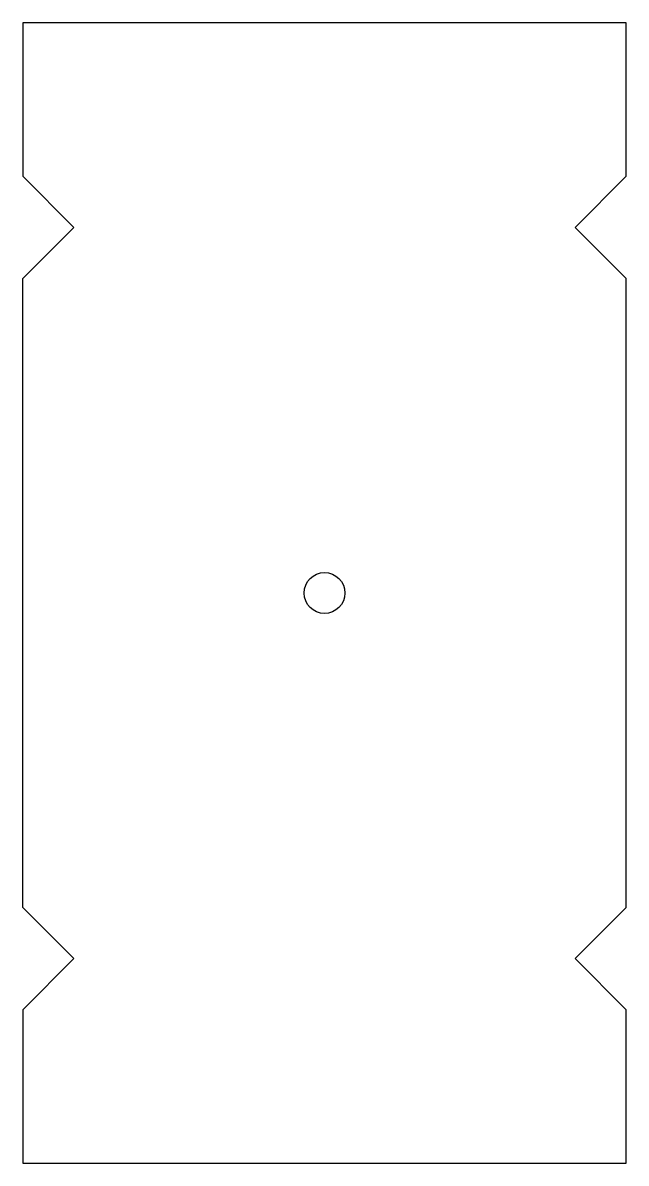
# Model space of a CAD drawing. Extents: x 1032 to 1150, y -20 to 203.
import ezdxf

# ---------------------------------------------------------------- set-up
doc = ezdxf.new("R2010")
doc.units = 0
doc.header["$MEASUREMENT"] = 0
doc.layers.get('0').update_dxf_attribs({"linetype": 'CONTINUOUS'})

msp = doc.modelspace()

# ---------------------------------------------------------------- linework, layer by layer
for p, q in [((1150.42, 203.32), (1032.42, 203.32)), ((1032.42, 203.32), (1032.42, 173.32)), ((1150.42, 173.32), (1150.42, 203.32)), ((1042.42, 163.32), (1032.42, 173.32)), ((1140.42, 163.32), (1150.42, 173.32)), ((1042.42, 163.32), (1032.42, 153.32)), ((1140.42, 163.32), (1150.42, 153.32)), ((1032.42, 30.32), (1032.42, 153.32)), ((1150.42, 30.32), (1150.42, 153.32)), ((1042.42, 20.32), (1032.42, 30.32)), ((1140.42, 20.32), (1150.42, 30.32)), ((1042.42, 20.32), (1032.42, 10.32)), ((1140.42, 20.32), (1150.42, 10.32)), ((1032.42, 10.32), (1032.42, -19.68)), ((1150.42, -19.68), (1150.42, 10.32)), ((1032.42, -19.68), (1150.42, -19.68))]:
    msp.add_line(p, q)
msp.add_circle((1091.42, 91.82), 4)

doc.saveas('drawing.dxf')
